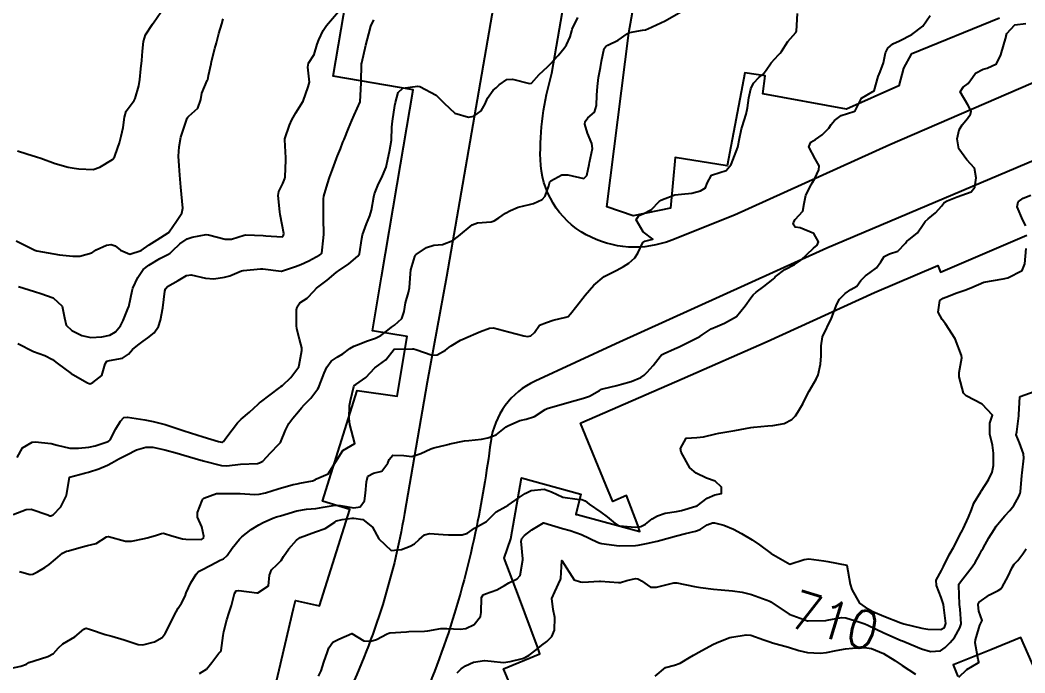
# Model space of a CAD drawing. Header units: metres. Extents: x 286371 to 293043, y 7462578 to 7466404.
# Drawn here: x 291376 to 291481.8, y 7463652.9 to 7463721.7 of the extents above; entities that cross this region are included whole.
import ezdxf
from ezdxf.enums import TextEntityAlignment as Align

# ---------------------------------------------------------------- set-up
doc = ezdxf.new("R2010")
doc.units = ezdxf.units.M
doc.header["$MEASUREMENT"] = 0
for name, color, linetype in [('Cotas', 45, 'Continuous'), ('Curvas de Nivel 1m', 11, 'Continuous'), ('Curvas de Nivel 5m', 15, 'Continuous'), ('Edificações', 30, 'Continuous'), ('Vias primárias', 230, 'Continuous')]:
    doc.layers.add(name, color=color, linetype=linetype)
doc.styles.add('Style-STANDARD', font='STANDARD.shx')

msp = doc.modelspace()

# ---------------------------------------------------------------- linework, layer by layer
at = {"layer": 'Curvas de Nivel 1m', "flags": 128}
for points, elevation in [([(291375.79, 7463693.59), (291377.47, 7463693.06), (291378.15, 7463692.87), (291379.46, 7463692.41), (291380.38, 7463691.52), (291380.64, 7463690.3), (291380.81, 7463689.51), (291381.41, 7463688.94), (291382.46, 7463688.42), (291383.4, 7463688.22), (291384.57, 7463688.29), (291385.4, 7463688.48), (291386.02, 7463688.82), (291386.54, 7463689.43), (291386.82, 7463690.02), (291387.39, 7463691.42), (291387.41, 7463691.45), (291387.45, 7463691.63), (291387.75, 7463693.13), (291387.84, 7463693.41), (291388.37, 7463694.53), (291388.94, 7463695.39), (291389.51, 7463695.85), (291390.69, 7463696.53), (291391.53, 7463696.96), (291391.77, 7463697.1), (291392.03, 7463697.34), (291392.8, 7463698.08), (291393.55, 7463698.62), (291394.08, 7463698.79), (291395.56, 7463699.07), (291395.79, 7463699.05), (291397.55, 7463698.58), (291398.22, 7463698.58), (291399.56, 7463699.01), (291399.74, 7463699.04), (291401.56, 7463698.96), (291401.83, 7463698.92), (291403.56, 7463698.82), (291403.71, 7463699.01), (291403.73, 7463699.16), (291403.58, 7463700.08), (291403.34, 7463701.17), (291403.31, 7463701.46), (291403.15, 7463703.17), (291403.21, 7463703.59), (291403.64, 7463704.45), (291403.86, 7463704.95), (291403.89, 7463705.16), (291403.94, 7463706.9), (291403.95, 7463707.16), (291403.83, 7463709.05), (291403.84, 7463709.16), (291404.32, 7463710.57), (291404.58, 7463711.15), (291405, 7463711.9), (291405.77, 7463713.13), (291406.31, 7463714.61), (291406.45, 7463715.12), (291406.26, 7463716.7), (291406.35, 7463717.13), (291406.93, 7463718.04), (291407.26, 7463719.11), (291407.42, 7463719.56), (291407.89, 7463720.54), (291408.23, 7463721.1), (291409.92, 7463723.06)], 702), ([(291375.06, 7463653.4), (291376.05, 7463653.59), (291376.63, 7463653.81), (291376.87, 7463653.97), (291377.46, 7463654.15), (291378.88, 7463654.6), (291379.48, 7463654.94), (291380, 7463655.52), (291380.45, 7463655.96), (291380.9, 7463656.21), (291381.74, 7463656.67), (291382.69, 7463657.48), (291382.82, 7463657.58), (291382.93, 7463657.6), (291383.39, 7463657.47), (291384.92, 7463656.94), (291385.61, 7463656.74), (291386.91, 7463656.38), (291388.4, 7463655.89), (291388.9, 7463655.83), (291390.12, 7463656.15), (291390.91, 7463656.63), (291391.24, 7463657.02), (291391.42, 7463657.35), (291391.92, 7463658.36), (291392.4, 7463659.33), (291392.6, 7463659.69), (291392.97, 7463660.22), (291393.33, 7463660.97), (291393.45, 7463661.32), (291393.93, 7463662.38), (291394.5, 7463663.3), (291394.75, 7463663.57), (291395.02, 7463663.72), (291396.05, 7463664.25), (291397.04, 7463664.75), (291397.38, 7463664.92), (291397.77, 7463665.25), (291398.28, 7463666.02), (291399.07, 7463666.96), (291399.2, 7463667.1), (291399.33, 7463667.23), (291400.31, 7463667.99), (291401.09, 7463668.48), (291401.57, 7463668.73), (291402.58, 7463669.18), (291402.97, 7463669.32), (291403.11, 7463669.36), (291403.38, 7463669.44), (291405.12, 7463669.95), (291406.12, 7463670.12), (291407.12, 7463670.21), (291407.87, 7463670.35), (291409.13, 7463670.55), (291409.66, 7463670.53), (291411.12, 7463670.28), (291411.79, 7463670.37), (291412.22, 7463671.03), (291412.35, 7463671.82), (291412.43, 7463673.03), (291412.59, 7463673.6), (291413.18, 7463673.93), (291414.05, 7463674.13), (291414.68, 7463674.99), (291414.82, 7463675.37), (291415.21, 7463675.84), (291416.39, 7463675.78), (291417.21, 7463675.69), (291418.16, 7463675.99), (291419.22, 7463676.49), (291419.54, 7463676.6), (291420.86, 7463676.9), (291421.14, 7463676.98), (291421.23, 7463677), (291422.76, 7463677.34), (291423.23, 7463677.38), (291424.56, 7463677.52), (291425.24, 7463677.65), (291426.09, 7463677.97), (291427.15, 7463678.81), (291427.21, 7463678.85), (291427.26, 7463678.88), (291428.58, 7463679.47), (291429.27, 7463679.61), (291430.14, 7463679.9), (291431.28, 7463680.65), (291431.47, 7463680.74), (291433.29, 7463681.25), (291434.41, 7463681.58), (291435.3, 7463681.82), (291435.93, 7463682.04), (291436.97, 7463682.65), (291437.19, 7463682.77), (291437.32, 7463682.81), (291438.8, 7463683.15), (291439.32, 7463683.29), (291440.33, 7463683.6), (291441.34, 7463684.01), (291441.68, 7463684.24), (291442.02, 7463684.57), (291442.65, 7463685.27), (291443.37, 7463686.23), (291443.53, 7463686.39), (291443.8, 7463686.55), (291444.9, 7463687.01), (291445.38, 7463687.25), (291446.23, 7463687.67), (291447.4, 7463688.26), (291447.56, 7463688.34), (291447.8, 7463688.49), (291448.76, 7463689.13), (291449.42, 7463689.42), (291450.16, 7463689.72), (291451.43, 7463690.43), (291452.32, 7463691.55), (291452.93, 7463692.41), (291453.16, 7463692.71), (291453.47, 7463692.98), (291454.28, 7463693.6), (291455.26, 7463694.38), (291455.39, 7463694.48), (291455.5, 7463694.6), (291456.49, 7463695.38), (291457.52, 7463695.91), (291458.17, 7463696.33), (291459.54, 7463697.62), (291459.9, 7463697.95), (291460.04, 7463698.3), (291459.57, 7463699.16), (291458.13, 7463699.77), (291457.58, 7463699.85), (291457.38, 7463700.14), (291457.41, 7463700.34), (291457.59, 7463700.65), (291458.41, 7463701.52), (291458.54, 7463702.32), (291458.73, 7463703.22), (291459.29, 7463704.31), (291459.42, 7463704.54), (291459.65, 7463704.96), (291460.09, 7463705.88), (291460.12, 7463706.3), (291459.69, 7463707.04), (291459.02, 7463708.31), (291459.24, 7463708.79), (291459.72, 7463709.09), (291460.45, 7463709.56), (291461.13, 7463710.28), (291461.38, 7463710.64), (291461.75, 7463711.07), (291462.43, 7463711.59), (291463.76, 7463712.03), (291463.91, 7463712.09), (291463.99, 7463712.24), (291464.59, 7463713.42), (291465.79, 7463714.13), (291465.85, 7463714.15), (291465.9, 7463714.21), (291466.32, 7463715.7), (291466.53, 7463716.2), (291466.89, 7463717.15), (291467.11, 7463718.2), (291467.34, 7463718.71), (291467.87, 7463719.15), (291468.57, 7463719.48), (291469.88, 7463720.15), (291471.04, 7463721), (291471.81, 7463722.13)], 707), ([(291375.91, 7463663.58), (291377.01, 7463663.25), (291377.29, 7463663.28), (291377.78, 7463663.55), (291378.57, 7463663.99), (291379.03, 7463664.29), (291379.68, 7463664.88), (291380.44, 7463665.51), (291380.85, 7463665.71), (291381.05, 7463665.76), (291382.4, 7463666.14), (291383.06, 7463666.31), (291383.99, 7463666.53), (291385.07, 7463667.21), (291385.27, 7463667.24), (291387.06, 7463666.76), (291387.71, 7463666.76), (291389.07, 7463667.04), (291389.35, 7463667.1), (291390.21, 7463667.37), (291390.85, 7463667.58), (291391.08, 7463667.59), (291391.93, 7463667.34), (291393.07, 7463667.02), (291393.42, 7463666.97), (291395.07, 7463666.95), (291395.28, 7463667.09), (291395.32, 7463667.29), (291395.09, 7463668.26), (291394.65, 7463669.3), (291394.64, 7463669.77), (291395.13, 7463671.04), (291395.22, 7463671.2), (291395.31, 7463671.29), (291396.63, 7463671.79), (291397.14, 7463671.8), (291398.59, 7463671.8), (291399.14, 7463671.79), (291400.66, 7463671.69), (291401.14, 7463671.71), (291401.82, 7463671.87), (291403.15, 7463672.27), (291404.73, 7463672.72), (291405.16, 7463672.81), (291405.43, 7463672.86), (291406.76, 7463673.11), (291407.03, 7463673.24), (291407.17, 7463673.33), (291408.4, 7463673.86), (291409.19, 7463675.07), (291409.96, 7463676.31), (291411.22, 7463677.04), (291410.68, 7463679.05), (291410.63, 7463679.68), (291410.65, 7463681.05), (291410.75, 7463681.59), (291411.1, 7463683.05), (291411.18, 7463683.19), (291411.32, 7463683.28), (291412.37, 7463683.99), (291413.34, 7463685.01), (291414.49, 7463685.86), (291415.37, 7463686.98), (291417.3, 7463687.03), (291417.38, 7463687.03), (291417.64, 7463686.95), (291419.37, 7463686.34), (291419.9, 7463686.38), (291420.78, 7463686.9), (291421.12, 7463687.16), (291421.38, 7463687.35), (291422.34, 7463687.93), (291423.4, 7463688.4), (291423.72, 7463688.53), (291424.47, 7463688.85), (291425.41, 7463689.19), (291425.82, 7463689.24), (291427.4, 7463688.8), (291429.01, 7463688.39), (291429.4, 7463688.34), (291429.75, 7463688.41), (291430.14, 7463688.75), (291430.66, 7463689.5), (291431.42, 7463689.81), (291432.11, 7463690.04), (291433.43, 7463690.36), (291433.7, 7463690.43), (291433.94, 7463690.7), (291434.59, 7463691.55), (291435.46, 7463692.67), (291436.4, 7463693.74), (291437.49, 7463694.64), (291438.81, 7463695.31), (291439.51, 7463695.7), (291440.08, 7463696.04), (291440.7, 7463696.6), (291441.01, 7463697.11), (291441.55, 7463698.22), (291441.77, 7463698.36), (291442.59, 7463698.57), (291441.57, 7463699.34), (291440.85, 7463700.6), (291441.13, 7463701.06), (291441.59, 7463701.25), (291442.47, 7463701.71), (291443.26, 7463702.56), (291443.48, 7463702.7), (291443.62, 7463702.76), (291444.91, 7463703.25), (291445.63, 7463703.33), (291446.71, 7463703.43), (291447.63, 7463703.68), (291448.14, 7463703.98), (291448.32, 7463704.48), (291448.8, 7463705.33), (291449.66, 7463705.6), (291450.32, 7463705.8), (291450.86, 7463706.45), (291451.54, 7463708.26), (291451.58, 7463708.43), (291451.71, 7463709.02), (291451.95, 7463710.2), (291452.01, 7463710.42), (291452.44, 7463711.73), (291452.58, 7463712.41), (291452.73, 7463713.46), (291452.94, 7463714.41), (291453.2, 7463715.01), (291453.81, 7463715.64), (291454.23, 7463715.97), (291454.55, 7463716.38), (291455.05, 7463717.16), (291455.85, 7463718), (291456.03, 7463718.18), (291456.16, 7463718.36), (291456.81, 7463719.41), (291457.65, 7463720.34), (291457.73, 7463720.5), (291457.85, 7463722.34)], 706), ([(291375.55, 7463698.39), (291377.22, 7463697.57), (291377.53, 7463697.41), (291377.74, 7463697.35), (291379.53, 7463697.02), (291380.12, 7463696.93), (291381.52, 7463696.77), (291382.24, 7463696.78), (291383.53, 7463697.14), (291383.73, 7463697.28), (291383.98, 7463697.47), (291385.05, 7463697.94), (291385.54, 7463698.01), (291385.99, 7463697.89), (291386.52, 7463697.43), (291387.53, 7463697.01), (291388.71, 7463697.39), (291389.54, 7463697.97), (291390.39, 7463698.52), (291391.56, 7463699.24), (291391.62, 7463699.29), (291391.67, 7463699.34), (291392.44, 7463700.47), (291392.99, 7463701.32), (291393.1, 7463701.83), (291392.96, 7463703.32), (291392.89, 7463704.07), (291392.77, 7463705.33), (291392.7, 7463706.3), (291392.66, 7463707.33), (291392.71, 7463708.32), (291392.89, 7463709.33), (291393.09, 7463709.96), (291393.57, 7463711.32), (291393.63, 7463711.44), (291393.75, 7463711.55), (291394.69, 7463712.37), (291395.01, 7463713.3), (291395.11, 7463713.97), (291395.68, 7463715.29), (291395.72, 7463715.37), (291395.81, 7463715.82), (291396.07, 7463717.04), (291396.12, 7463717.28), (291396.47, 7463718.66), (291396.64, 7463719.27), (291396.91, 7463720.23), (291397.22, 7463721.26), (291397.36, 7463721.8)], 701), ([(291375.65, 7463675.59), (291376.22, 7463676.58), (291377.22, 7463677.19), (291377.55, 7463677.22), (291379.22, 7463677.05), (291379.87, 7463676.87), (291381.21, 7463676.56), (291382.13, 7463676.57), (291383.21, 7463676.68), (291383.87, 7463676.81), (291385.22, 7463677.27), (291385.34, 7463677.33), (291385.44, 7463677.44), (291386.06, 7463678.61), (291386.55, 7463679.42), (291386.9, 7463679.78), (291387.26, 7463679.84), (291389.1, 7463679.55), (291389.26, 7463679.52), (291389.99, 7463679.37), (291391.25, 7463679.06), (291391.67, 7463678.93), (291393.24, 7463678.39), (291394.57, 7463677.97), (291395.23, 7463677.76), (291396.85, 7463677.27), (291397.22, 7463677.19), (291397.28, 7463677.2), (291397.37, 7463677.26), (291397.74, 7463677.77), (291398.85, 7463679.23), (291399.26, 7463679.62), (291400.14, 7463680.34), (291401.02, 7463681.2), (291401.16, 7463681.32), (291401.29, 7463681.41), (291402.31, 7463682.17), (291403.31, 7463682.94), (291403.44, 7463683.04), (291403.6, 7463683.16), (291404.48, 7463683.99), (291405.31, 7463685.13), (291405.32, 7463685.16), (291405.35, 7463685.29), (291405.64, 7463686.86), (291405.64, 7463687.13), (291405.39, 7463688.05), (291405.11, 7463689.14), (291405.08, 7463689.47), (291405.08, 7463691.14), (291405.14, 7463691.44), (291405.44, 7463691.86), (291406.2, 7463692.37), (291406.91, 7463693.11), (291407.18, 7463693.4), (291407.47, 7463693.61), (291408.32, 7463694.25), (291409.26, 7463695.08), (291409.4, 7463695.17), (291409.5, 7463695.23), (291410.6, 7463695.97), (291411.52, 7463696.78), (291411.65, 7463696.91), (291411.71, 7463697.04), (291411.94, 7463698.65), (291412.03, 7463699.04), (291412.43, 7463700.18), (291412.79, 7463701.03), (291412.98, 7463701.64), (291413.22, 7463703.02), (291413.3, 7463703.35), (291413.64, 7463704.24), (291413.9, 7463704.76), (291414.03, 7463705.01), (291414.51, 7463706.16), (291414.71, 7463707), (291414.88, 7463707.81), (291415.09, 7463708.99), (291415.13, 7463710.38), (291415.19, 7463710.99), (291415.43, 7463712.65), (291415.49, 7463712.98), (291415.79, 7463714.01), (291416.26, 7463714.5), (291417.8, 7463714.7), (291418.08, 7463714.66), (291419.79, 7463713.75), (291420.63, 7463712.9), (291421.76, 7463711.85), (291423.19, 7463711.42), (291423.75, 7463711.52), (291424.51, 7463712.1), (291424.93, 7463712.84), (291425.19, 7463713.43), (291425.8, 7463714.26), (291426.09, 7463714.53), (291426.41, 7463714.82), (291427.22, 7463715.4), (291427.81, 7463715.44), (291429.61, 7463714.96), (291429.81, 7463715.02), (291430.64, 7463715.93), (291431.51, 7463716.74), (291431.69, 7463716.89), (291431.84, 7463717.03), (291432.64, 7463717.93), (291433.27, 7463718.71), (291433.52, 7463719.06), (291433.88, 7463719.89), (291434.07, 7463720.53), (291434.12, 7463720.7), (291434.69, 7463721.92)], 704), ([(291375.73, 7463687.59), (291377.37, 7463686.73), (291378.58, 7463686.33), (291379.36, 7463685.9), (291379.87, 7463685.53), (291381.34, 7463684.42), (291383, 7463683.48), (291383.32, 7463683.35), (291383.42, 7463683.37), (291383.63, 7463683.47), (291384.57, 7463684.22), (291384.92, 7463685.45), (291385.08, 7463685.72), (291385.36, 7463685.81), (291386.74, 7463686.05), (291387.37, 7463686.47), (291387.81, 7463686.97), (291388.36, 7463687.4), (291388.94, 7463687.84), (291389.4, 7463688.18), (291390.08, 7463688.7), (291390.53, 7463689.37), (291390.75, 7463690.04), (291390.98, 7463691.36), (291391.21, 7463693.09), (291391.29, 7463693.35), (291391.48, 7463693.6), (291392.61, 7463694.21), (291393.5, 7463694.74), (291393.99, 7463694.81), (291395.49, 7463694.46), (291396.35, 7463694.41), (291397.49, 7463694.57), (291398.05, 7463694.7), (291399.29, 7463695.23), (291399.47, 7463695.26), (291399.5, 7463695.27), (291401.27, 7463695.44), (291401.51, 7463695.44), (291403.47, 7463695.2), (291403.5, 7463695.2), (291404.96, 7463695.7), (291405.52, 7463695.91), (291406.36, 7463696.28), (291407.53, 7463696.91), (291407.65, 7463696.99), (291407.74, 7463697.1), (291407.93, 7463698.73), (291407.94, 7463699.1), (291407.91, 7463700.77), (291407.91, 7463701.1), (291407.91, 7463702.81), (291407.95, 7463703.1), (291408.34, 7463704.4), (291408.56, 7463705.09), (291408.85, 7463705.9), (291409.3, 7463707.08), (291409.4, 7463707.36), (291409.7, 7463708.1), (291409.97, 7463708.81), (291410.08, 7463709.07), (291410.56, 7463710.24), (291410.91, 7463711.06), (291411.16, 7463711.64), (291411.77, 7463713.04), (291411.89, 7463715.04), (291411.89, 7463715.13), (291411.92, 7463717.04), (291411.94, 7463717.14), (291412.39, 7463719.03), (291412.68, 7463720.22), (291412.9, 7463721.02), (291413.23, 7463721.68)], 703), ([(291394.85, 7463652.83), (291395.15, 7463652.99), (291395.58, 7463653.28), (291396.15, 7463653.99), (291396.89, 7463654.95), (291397.04, 7463655.12), (291397.13, 7463655.26), (291397.34, 7463656.83), (291397.42, 7463657.26), (291397.72, 7463658.48), (291397.98, 7463659.25), (291398.24, 7463659.97), (291398.53, 7463661.24), (291398.71, 7463661.52), (291398.99, 7463661.58), (291400.88, 7463661.31), (291400.99, 7463661.31), (291402.13, 7463662.05), (291402.23, 7463663.19), (291402.45, 7463663.75), (291403.03, 7463664.32), (291403.46, 7463664.74), (291403.71, 7463665.16), (291404.26, 7463665.96), (291405.07, 7463666.87), (291405.46, 7463667.14), (291407.08, 7463667.73), (291408.09, 7463668.09), (291409.1, 7463668.75), (291409.29, 7463668.89), (291409.88, 7463669.06), (291410.95, 7463669.2), (291411.11, 7463669.19), (291412.07, 7463669.03), (291413.09, 7463668.24), (291413.75, 7463667), (291415.05, 7463665.77), (291416.14, 7463665.88), (291417.06, 7463666.25), (291417.51, 7463666.5), (291418, 7463666.94), (291418.57, 7463667.44), (291419.08, 7463667.58), (291420.52, 7463667.45), (291421.07, 7463667.42), (291422.51, 7463667.44), (291423.08, 7463667.62), (291423.82, 7463668.12), (291425.09, 7463668.83), (291426.09, 7463669.84), (291427.12, 7463670.43), (291427.36, 7463670.56), (291427.71, 7463670.8), (291428.54, 7463671.38), (291429.14, 7463671.79), (291429.8, 7463672.11), (291431.15, 7463672.24), (291431.92, 7463671.95), (291433.13, 7463671.4), (291434.64, 7463671.18), (291435.13, 7463671.15), (291435.47, 7463671.02), (291435.91, 7463670.67), (291437.11, 7463669.81), (291437.79, 7463669.32), (291438.64, 7463668.62), (291438.92, 7463668.44), (291439.09, 7463668.39), (291440.74, 7463668.24), (291441.09, 7463668.26), (291441.35, 7463668.32), (291441.83, 7463668.57), (291442.55, 7463669.11), (291443.11, 7463669.44), (291443.92, 7463669.73), (291445.11, 7463669.9), (291445.64, 7463669.99), (291447.12, 7463670.45), (291447.16, 7463670.46), (291447.26, 7463670.49), (291448.32, 7463671.3), (291449.14, 7463671.64), (291449.82, 7463671.78), (291449.85, 7463672.45), (291449.16, 7463673.08), (291448.24, 7463673.4), (291447.18, 7463673.91), (291446.5, 7463674.5), (291445.59, 7463676.13), (291445.5, 7463676.52), (291446.12, 7463677.62), (291447.23, 7463677.7), (291447.95, 7463677.77), (291449.24, 7463678.06), (291449.57, 7463678.13), (291451.24, 7463678.43), (291452.94, 7463678.72), (291453.25, 7463678.76), (291454.73, 7463678.9), (291455.25, 7463678.96), (291456.44, 7463679.17), (291457.26, 7463679.58), (291457.63, 7463679.97), (291457.87, 7463680.34), (291458.39, 7463681.23), (291458.94, 7463682.32), (291459.07, 7463682.56), (291459.31, 7463682.98), (291459.81, 7463683.82), (291460.01, 7463684.3), (291460.25, 7463685.4), (291460.35, 7463686.3), (291460.34, 7463687.34), (291460.49, 7463688.3), (291461.42, 7463690.27), (291461.99, 7463691.73), (291462.28, 7463692.26), (291462.85, 7463692.87), (291463.47, 7463693.26), (291464.08, 7463693.64), (291464.52, 7463694.23), (291464.99, 7463694.73), (291465.5, 7463695.07), (291466.16, 7463695.55), (291466.6, 7463696.2), (291466.98, 7463696.74), (291467.54, 7463697.04), (291468.4, 7463697.31), (291469.2, 7463698.16), (291469.36, 7463698.35), (291469.56, 7463698.5), (291470.47, 7463699.24), (291471.07, 7463700.13), (291471.29, 7463700.43), (291471.59, 7463700.71), (291472.37, 7463701.34), (291473.03, 7463702.1), (291473.29, 7463702.43), (291473.62, 7463702.63), (291474.67, 7463703.04), (291475.63, 7463703.38), (291476.13, 7463703.56), (291476.51, 7463704.05), (291476.67, 7463705.04), (291476.5, 7463706.05), (291475.69, 7463706.95), (291474.84, 7463708.08), (291474.65, 7463709.15), (291474.88, 7463710.08), (291475.2, 7463710.62), (291475.75, 7463711.29), (291476.07, 7463711.74), (291476.12, 7463712.06), (291475.77, 7463712.72), (291474.96, 7463714.08), (291475.29, 7463714.59), (291475.81, 7463714.99), (291476.28, 7463715.6), (291476.6, 7463716.05), (291477.39, 7463716.48), (291477.83, 7463716.58), (291478.81, 7463717.05), (291479.25, 7463718.01), (291479.81, 7463719.92), (291479.83, 7463720), (291479.89, 7463720.25), (291480.72, 7463721.16), (291481.9, 7463721.29)], 708), ([(291481.88, 7463699.97), (291481.58, 7463700.58), (291480.99, 7463701.98), (291481.09, 7463702.5), (291481.62, 7463702.91), (291482.4, 7463703.2)], 709), ([(291407.39, 7463652.56), (291407.66, 7463653.1), (291407.95, 7463654.01), (291408.34, 7463655.09), (291408.48, 7463655.51), (291408.9, 7463656.12), (291409.54, 7463656.44), (291410.91, 7463657.05), (291412.15, 7463656.28), (291412.9, 7463656.22), (291413.5, 7463656.41), (291414.61, 7463656.99), (291414.81, 7463657.09), (291414.92, 7463657.12), (291416.66, 7463657.22), (291416.92, 7463657.24), (291418.57, 7463657.28), (291418.92, 7463657.32), (291420.27, 7463657.56), (291420.92, 7463657.56), (291422.32, 7463657.48), (291422.92, 7463657.55), (291423.78, 7463658), (291424.44, 7463658.84), (291424.53, 7463659.26), (291424.56, 7463660.84), (291424.72, 7463661.1), (291424.98, 7463661.23), (291426.18, 7463661.62), (291426.99, 7463662.08), (291427.44, 7463662.36), (291428.3, 7463662.79), (291428.64, 7463663.15), (291428.9, 7463664.78), (291428.9, 7463664.91), (291428.75, 7463666.78), (291428.8, 7463667.04), (291429.07, 7463667.36), (291429.87, 7463667.97), (291431.09, 7463668.69), (291431.14, 7463668.7), (291433.09, 7463668.11), (291433.91, 7463667.87), (291435.08, 7463667.48), (291436.79, 7463666.66), (291437.06, 7463666.54), (291437.2, 7463666.51), (291439.06, 7463666.28), (291440.77, 7463666.3), (291441.06, 7463666.33), (291442.12, 7463666.57), (291442.88, 7463666.74), (291443.07, 7463666.78), (291444.47, 7463667.14), (291445.08, 7463667.32), (291446.03, 7463667.56), (291447.08, 7463667.81), (291447.58, 7463668), (291448.32, 7463668.48), (291448.89, 7463668.68), (291449.1, 7463668.68), (291450.09, 7463668.45), (291451.09, 7463668.03), (291451.94, 7463667.57), (291453.07, 7463666.9), (291453.83, 7463666.39), (291455.05, 7463665.47), (291457.03, 7463664.34), (291458.53, 7463664.84), (291459.04, 7463664.9), (291460.63, 7463664.7), (291461.04, 7463664.62), (291463.03, 7463664.25), (291463.4, 7463662.25), (291463.56, 7463661.68), (291464.37, 7463660.23), (291464.97, 7463659.8), (291465.79, 7463659.37), (291466.94, 7463658.87), (291468.71, 7463658.17), (291468.93, 7463658.09), (291469.03, 7463658.06), (291470.93, 7463657.59), (291471.56, 7463657.49), (291472.92, 7463657.47), (291473.34, 7463657.68), (291473.47, 7463658.1), (291473.27, 7463659.78), (291473.21, 7463660.1), (291472.98, 7463660.84), (291472.49, 7463662.11), (291472.46, 7463662.66), (291473.02, 7463663.67), (291473.16, 7463663.96), (291473.22, 7463664.1), (291473.83, 7463665.31), (291474.26, 7463666.08), (291475.09, 7463667.67), (291475.22, 7463667.94), (291475.28, 7463668.06), (291475.86, 7463669.3), (291476.15, 7463670.05), (291476.43, 7463670.75), (291477.15, 7463671.97), (291477.18, 7463672.01), (291477.2, 7463672.03), (291477.97, 7463673.22), (291478.34, 7463674.02), (291478.48, 7463674.73), (291478.5, 7463676.02), (291478.38, 7463676.86), (291478.09, 7463678.02), (291478.09, 7463679.19), (291478.37, 7463680.02), (291477.29, 7463681.2), (291475.62, 7463682.06), (291475.31, 7463682.36), (291474.86, 7463684.07), (291474.88, 7463684.53), (291475.15, 7463686.07), (291475.12, 7463686.31), (291474.43, 7463688.08), (291473.42, 7463689.65), (291473.08, 7463690.1), (291472.67, 7463690.87), (291472.84, 7463692.1), (291473.2, 7463692.36), (291473.46, 7463692.47), (291474.63, 7463692.91), (291475.47, 7463693.21), (291476.09, 7463693.44), (291477.48, 7463694.03), (291479.49, 7463694.39), (291480, 7463694.51), (291481.5, 7463695.27), (291481.78, 7463695.97), (291481.92, 7463697.59)], 709), ([(291474.85, 7463652.43), (291475.66, 7463653.26), (291476.87, 7463653.93), (291476.94, 7463653.98), (291476.94, 7463654.04), (291476.88, 7463654.29), (291476.55, 7463656.05), (291476.58, 7463656.38), (291476.93, 7463657.56), (291477.05, 7463657.92), (291477.13, 7463658.04), (291477.3, 7463658.4), (291476.95, 7463659.38), (291476.87, 7463660.05), (291476.87, 7463660.14), (291476.97, 7463660.35), (291478.08, 7463661.12), (291478.99, 7463661.57), (291479.24, 7463661.75), (291479.44, 7463662), (291480, 7463662.99), (291480.44, 7463663.98), (291480.67, 7463664.33), (291481.04, 7463664.73), (291481.59, 7463665.42), (291481.93, 7463665.96)], 711), ([(291442.85, 7463652.56), (291443.95, 7463653.47), (291444.87, 7463653.71), (291445.48, 7463653.92), (291446.47, 7463654.51), (291446.89, 7463654.75), (291447.46, 7463655.06), (291448.91, 7463655.87), (291449.3, 7463656.06), (291450.24, 7463656.44), (291450.73, 7463656.62), (291450.92, 7463656.66), (291452.45, 7463656.89), (291452.92, 7463656.85), (291454.28, 7463656.38), (291454.91, 7463656.15), (291455.22, 7463656.05), (291456.9, 7463655.59), (291457.97, 7463655.25), (291458.88, 7463655.04), (291460.23, 7463654.95), (291460.89, 7463655.02), (291461.91, 7463655.24), (291462.89, 7463655.41), (291463.65, 7463655.48), (291464.89, 7463655.57), (291465.63, 7463655.47), (291466.89, 7463654.93), (291468.09, 7463654.18), (291468.87, 7463653.65), (291470.26, 7463652.74)], 711)]:
    msp.add_lwpolyline(points, dxfattribs=dict(at, elevation=elevation))
at = {"layer": 'Curvas de Nivel 5m', "flags": 128}
for points, elevation in [([(291375.23, 7463669.59), (291376.59, 7463670.09), (291377.11, 7463670.13), (291378.87, 7463669.54), (291379.1, 7463669.43), (291379.21, 7463669.42), (291379.43, 7463669.53), (291380.26, 7463670.38), (291380.8, 7463671.51), (291380.87, 7463671.78), (291381.16, 7463673.5), (291382.73, 7463673.92), (291383.17, 7463674.04), (291384.27, 7463674.37), (291385.18, 7463674.76), (291385.63, 7463675), (291386.36, 7463675.43), (291386.91, 7463675.71), (291387.2, 7463675.87), (291388.21, 7463676.39), (291389.21, 7463676.68), (291389.93, 7463676.66), (291391.21, 7463676.39), (291392.5, 7463676.04), (291393.2, 7463675.81), (291395, 7463675.3), (291395.19, 7463675.25), (291395.26, 7463675.23), (291397.19, 7463674.73), (291397.75, 7463674.69), (291399.19, 7463674.86), (291400.95, 7463674.96), (291401.19, 7463675), (291401.53, 7463675.19), (291402.33, 7463676.06), (291403.22, 7463676.97), (291403.32, 7463677.07), (291403.38, 7463677.16), (291403.92, 7463678.47), (291404.27, 7463679.15), (291404.69, 7463679.71), (291405.27, 7463680.41), (291405.59, 7463680.82), (291405.88, 7463681.13), (291406.57, 7463681.84), (291407.31, 7463682.82), (291407.42, 7463683), (291407.46, 7463683.1), (291407.98, 7463684.45), (291408.28, 7463685.09), (291408.72, 7463685.72), (291409.36, 7463686.15), (291409.94, 7463686.49), (291410.7, 7463687.05), (291411.11, 7463687.31), (291411.38, 7463687.42), (291412.55, 7463687.86), (291413.39, 7463688.16), (291413.96, 7463688.44), (291414.68, 7463689), (291415.08, 7463689.32), (291415.41, 7463689.53), (291416.16, 7463690.23), (291416.41, 7463690.97), (291416.55, 7463691.86), (291416.88, 7463692.96), (291416.99, 7463693.45), (291417.09, 7463694.96), (291417.13, 7463695.33), (291417.52, 7463696.76), (291417.59, 7463696.88), (291417.68, 7463696.95), (291418.78, 7463697.69), (291419.54, 7463697.93), (291420.44, 7463698.02), (291421.55, 7463698.42), (291422.12, 7463698.88), (291423.57, 7463700.07), (291424.14, 7463700.28), (291425.58, 7463700.4), (291425.9, 7463700.5), (291426.39, 7463700.81), (291427.08, 7463701.32), (291427.6, 7463701.61), (291428.43, 7463701.95), (291429.61, 7463702.24), (291430.02, 7463702.35), (291430.94, 7463702.74), (291431.27, 7463703.09), (291431.64, 7463704.21), (291431.76, 7463704.62), (291431.85, 7463704.73), (291433.03, 7463705.34), (291433.65, 7463705.36), (291435.34, 7463704.98), (291435.65, 7463705.3), (291435.9, 7463706.44), (291435.95, 7463706.67), (291436.24, 7463708.13), (291436.19, 7463708.67), (291435.72, 7463709.73), (291435.44, 7463710.68), (291435.46, 7463710.96), (291435.75, 7463711.36), (291436.47, 7463711.96), (291436.67, 7463712.66), (291436.71, 7463713.74), (291436.76, 7463714.66), (291436.89, 7463715.59), (291437.08, 7463716.66), (291437.19, 7463717.31), (291437.49, 7463718.65), (291437.64, 7463718.88), (291437.87, 7463719.02), (291438.96, 7463719.54), (291439.89, 7463720.21), (291440.15, 7463720.35), (291441.53, 7463720.59), (291441.84, 7463720.64), (291441.9, 7463720.66), (291442.06, 7463720.75), (291443.91, 7463721.56), (291445.57, 7463722.52)], 705), ([(291375.69, 7463707.88), (291376.68, 7463707.58), (291377.68, 7463707.26), (291378.13, 7463707.1), (291379.67, 7463706.56), (291381.01, 7463706.17), (291381.66, 7463706.05), (291382.16, 7463706), (291383.66, 7463705.93), (291384.35, 7463706.15), (291385.68, 7463706.96), (291385.89, 7463707.23), (291385.97, 7463707.43), (291386.42, 7463708.71), (291386.61, 7463709.42), (291386.8, 7463710.35), (291386.95, 7463711.42), (291387.12, 7463712.05), (291387.77, 7463712.9), (291387.98, 7463713.19), (291388.07, 7463713.4), (291388.46, 7463714.73), (291388.57, 7463715.39), (291388.69, 7463716.52), (291388.77, 7463717.39), (291388.86, 7463718.39), (291388.96, 7463719.39), (291389.16, 7463720.11), (291389.9, 7463721.23), (291389.96, 7463721.32), (291390, 7463721.37), (291390.79, 7463722.49)], 700), ([(291421.99, 7463652.88), (291422.42, 7463653.31), (291422.87, 7463653.64), (291423.72, 7463654.01), (291424.87, 7463654.19), (291425.58, 7463654.12), (291426.87, 7463653.98), (291427.58, 7463654.09), (291428.88, 7463654.4), (291429.15, 7463654.5), (291429.58, 7463654.76), (291430.31, 7463655.33), (291430.9, 7463655.8), (291431.43, 7463656.21), (291431.97, 7463656.73), (291432.26, 7463657.39), (291432.29, 7463658.72), (291432.11, 7463659.58), (291431.98, 7463660.73), (291432.27, 7463661.44), (291432.88, 7463662.72), (291432.9, 7463662.82), (291433.03, 7463664.71), (291434.33, 7463662.69), (291435, 7463662.49), (291435.22, 7463662.46), (291437, 7463662.56), (291437.09, 7463662.56), (291439, 7463662.4), (291439.21, 7463662.41), (291439.85, 7463662.61), (291440.79, 7463662.82), (291441.01, 7463662.78), (291441.15, 7463662.73), (291441.41, 7463662.59), (291442.35, 7463661.92), (291442.99, 7463661.93), (291444.83, 7463662.36), (291445, 7463662.39), (291445.14, 7463662.38), (291447, 7463661.98), (291447.61, 7463661.87), (291448.99, 7463661.69), (291449.81, 7463661.63), (291450.99, 7463661.54), (291452.03, 7463661.38), (291452.99, 7463661.13), (291454.92, 7463660.43), (291454.97, 7463660.41), (291455.02, 7463660.37), (291456.95, 7463659.06), (291458.88, 7463658.38), (291458.95, 7463658.38), (291460.81, 7463658.42), (291460.95, 7463658.44), (291462.47, 7463658.73), (291462.94, 7463658.7), (291464.4, 7463658.23), (291464.93, 7463658.04), (291465.25, 7463657.9), (291466.92, 7463657.11), (291468.77, 7463656.3), (291468.91, 7463656.26), (291469.15, 7463656.16), (291470.89, 7463655.41), (291471.86, 7463655.15), (291472.89, 7463655.22), (291473.41, 7463655.58), (291473.93, 7463656.09), (291474.39, 7463656.61), (291474.93, 7463657.62), (291475.06, 7463657.94), (291475.08, 7463658.07), (291474.96, 7463659.6), (291474.91, 7463660.08), (291474.9, 7463660.14), (291474.82, 7463662.08), (291474.85, 7463662.22), (291475, 7463662.49), (291476.23, 7463664.05), (291476.56, 7463664.51), (291477.04, 7463665.38), (291477.27, 7463665.81), (291477.38, 7463666.03), (291477.99, 7463667.1), (291478.56, 7463668.01), (291478.77, 7463668.33), (291479.1, 7463668.78), (291479.68, 7463669.43), (291480.2, 7463669.99), (291480.61, 7463670.51), (291481.15, 7463671.46), (291481.3, 7463671.82), (291481.33, 7463671.97), (291481.46, 7463673.69), (291481.49, 7463673.97), (291481.68, 7463675.5), (291481.66, 7463675.97), (291481.23, 7463677.12), (291480.88, 7463677.98), (291480.94, 7463678.29), (291481.14, 7463679.98), (291481.14, 7463680.11), (291481.27, 7463681.97), (291481.28, 7463682), (291481.3, 7463682.02), (291482.75, 7463682.52)], 710)]:
    msp.add_lwpolyline(points, dxfattribs=dict(at, elevation=elevation))
at = {"layer": 'Edificações', "elevation": 711.17}
msp.add_lwpolyline([(291479.11, 7463721.86), (291469.81, 7463718.07), (291469.02, 7463716.6), (291468.5, 7463714.72), (291463.01, 7463712.27), (291454.18, 7463713.9), (291454.44, 7463715.77), (291452.31, 7463716.09), (291450.42, 7463706.29), (291444.97, 7463707.17), (291444.45, 7463701.84), (291440.52, 7463701.04), (291437.76, 7463701.98), (291440.09, 7463720.3), (291441.48, 7463728.25)], dxfattribs=at)
at = {"layer": 'Edificações'}
for points in [[(291402.37, 7463649.44), (291404.76, 7463659.66), (291404.97, 7463660.53), (291407.51, 7463659.94), (291410.69, 7463670.09), (291407.81, 7463670.99), (291411.47, 7463682.64), (291415.67, 7463682.05), (291416.73, 7463688.31), (291413.08, 7463688.92), (291414.04, 7463694.61), (291415.68, 7463704.36), (291417.36, 7463714.32), (291408.94, 7463715.73), (291410.86, 7463727.13)], [(291428.4, 7463649.77), (291426.89, 7463653.31), (291430.7, 7463654.91), (291430.47, 7463655.65), (291428.44, 7463661.01), (291426.95, 7463664.96), (291427.66, 7463667.02), (291428.77, 7463673.45), (291435.01, 7463671.71), (291434.49, 7463669.58), (291434.64, 7463669.58), (291441.25, 7463667.77), (291441.02, 7463668.44), (291439.83, 7463671.56), (291438.4, 7463670.94), (291437.9, 7463672.1), (291434.99, 7463679.2), (291435.13, 7463679.25), (291445.68, 7463683.87), (291454.64, 7463687.79), (291465.96, 7463692.96), (291472.61, 7463695.81), (291472.89, 7463695.1), (291482, 7463699.01)], [(291484.06, 7463650.46), (291481.35, 7463656.61), (291478.22, 7463655.31), (291474.34, 7463653.78), (291474.22, 7463653.74), (291474.74, 7463652.5)]]:
    msp.add_lwpolyline(points, dxfattribs=at)
at = {"layer": 'Vias primárias'}
for points, elevation in [([(291587.19, 7463748.36), (291580.57, 7463746.92, -0.023042), (291550.34, 7463741.82, 0.075035), (291533.81, 7463737.23, -0.015966), (291530.08, 7463735.7), (291518.58, 7463730.58), (291501.54, 7463722.98), (291485.03, 7463716.05), (291467.56, 7463708.51), (291451.19, 7463701.09), (291444.61, 7463698.48, -0.223321), (291435.57, 7463699.04, -0.267932), (291430.76, 7463706.97, -0.077882), (291431.98, 7463716.05), (291433.1, 7463722.57), (291436.15, 7463741.3), (291438.77, 7463756.58), (291439.01, 7463758.58)], 714.66), ([(291483.81, 7463707.32), (291460.93, 7463697.63), (291438.7, 7463687.56), (291430.2, 7463683.62, 0.257285), (291425.53, 7463677.26, -0.018992), (291423.9, 7463667.62, -0.061561), (291416.42, 7463645.71, -0.022338), (291413.52, 7463640.34, 0.1796), (291411.33, 7463628.7, 0.158085), (291412.96, 7463625.59, 0.189823), (291424.42, 7463620.77, 0.129505), (291429.9, 7463622.07, -0.042731), (291441.16, 7463626.92), (291460.82, 7463635.72), (291485.42, 7463646.94)], 718.39)]:
    msp.add_lwpolyline(points, format="xyb", dxfattribs=dict(at, elevation=elevation))
msp.add_lwpolyline([(291372.66, 7463735.12, -0.22324), (291382.06, 7463740.83), (291398.08, 7463745.35, 0.033632), (291407.97, 7463749.79, -0.247311), (291416.1, 7463750.48, -0.120073), (291425.46, 7463743.52, -0.180944), (291427.84, 7463736.68, -0.019803), (291427.66, 7463733.77), (291420.87, 7463694.61), (291418.82, 7463683.5), (291416.45, 7463669.68, -0.070689), (291410.04, 7463649.71, -0.127992), (291392.04, 7463628.62, -0.038451), (291381.88, 7463622.63, -0.006566), (291348.19, 7463612.84)], format="xyb", dxfattribs=at)

# ---------------------------------------------------------------- texts
at = {"layer": 'Cotas', "style": 'Style-STANDARD'}
msp.add_text('710', height=4, rotation=343.1431, dxfattribs=at).set_placement((291461.74, 7463658.4, 710), align=Align.MIDDLE_CENTER)

doc.saveas('drawing.dxf')
